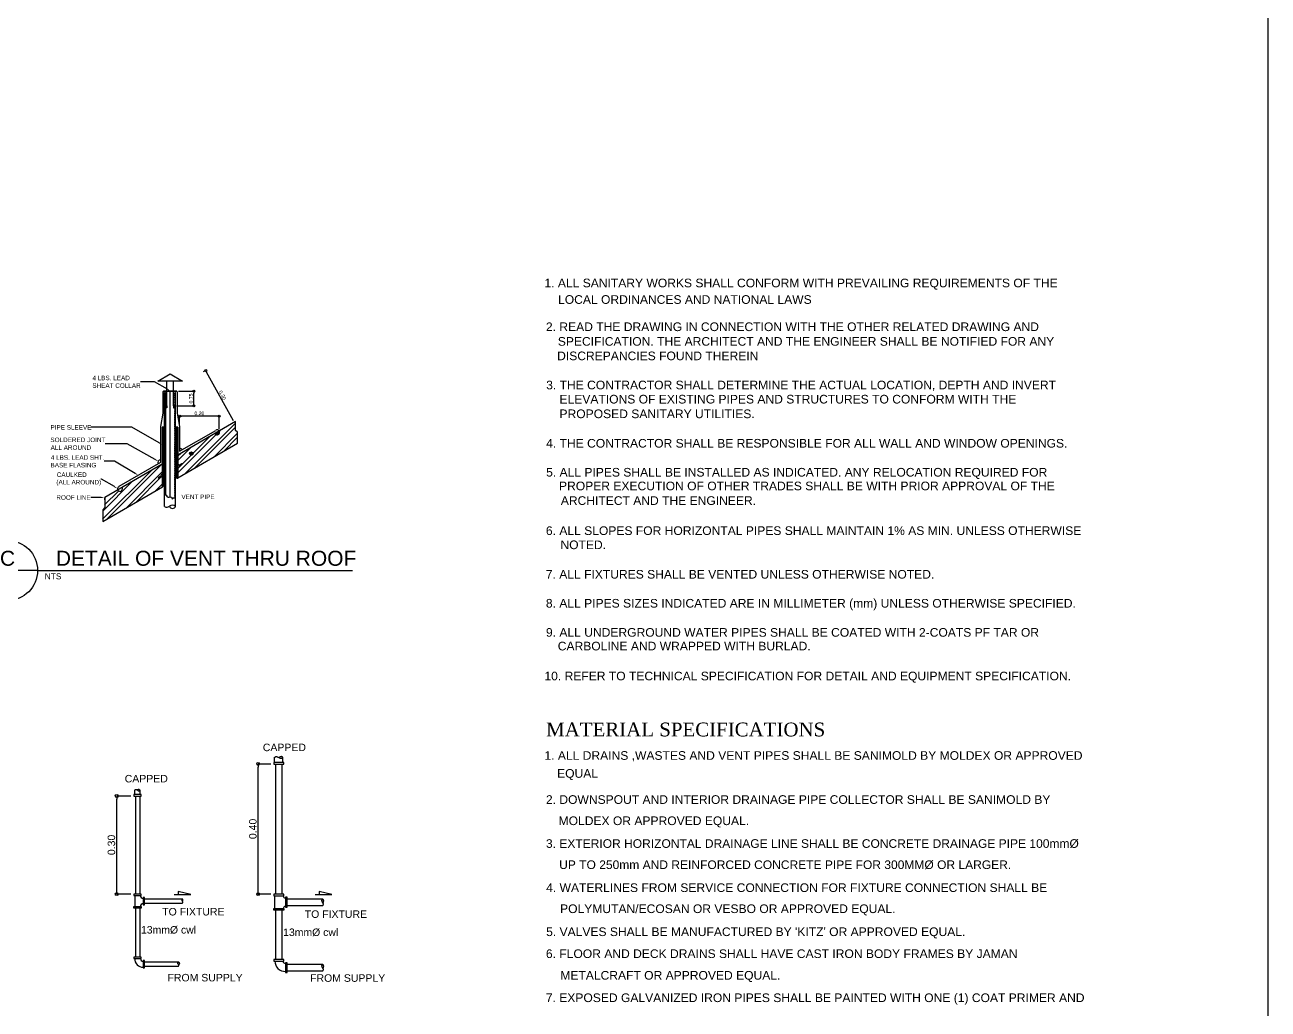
# Model space of a CAD drawing. Header units: millimetres. Extents: x 2391 to 3323, y 1596 to 2537.
# Drawn here: x 3181.7 to 3323.4, y 1709.5 to 1821.7 of the extents above; entities that cross this region are included whole.
import ezdxf

# ---------------------------------------------------------------- set-up
doc = ezdxf.new("R2010")
doc.units = ezdxf.units.MM
for name, color, linetype in [('Concrete slab piping', 201, 'Continuous'), ('Legend', 110, 'Continuous'), ('LETTERS', 150, 'Continuous'), ('OUTLINE', 7, 'Continuous'), ('PIPES', 20, 'Continuous'), ('TEXT', 130, 'Continuous'), ('VICINITY MAP', 150, 'Continuous')]:
    doc.layers.add(name, color=color, linetype=linetype)
doc.layers.add('HATCHES', color=7, linetype='Continuous', true_color=0xe6ac00)
doc.styles.add('PDF Arial', font='arial.ttf')
doc.styles.add('PDF Swis721 BT', font='swiss.ttf')
doc.styles.add('PDF Times New Roman', font='times.ttf')

msp = doc.modelspace()

# ---------------------------------------------------------------- hatches: boundary and pattern name
at = {"layer": 'HATCHES', "transparency": 33554559}
for points in [[(3197.637, 1775.826), (3197.478, 1775.826), (3197.478, 1769.151), (3197.637, 1769.151)], [(3199.056, 1775.826), (3198.897, 1775.826), (3198.897, 1770.034), (3199.056, 1770.034)], [(3203.892, 1775.319), (3203.863, 1775.377), (3203.776, 1775.319), (3203.689, 1775.275), (3203.602, 1775.217), (3203.501, 1775.16), (3203.414, 1775.116), (3203.371, 1775.087), (3203.385, 1775.073), (3203.4, 1775.044), (3203.428, 1775.029), (3203.443, 1775), (3203.457, 1774.986), (3203.515, 1774.957), (3203.53, 1774.957), (3203.559, 1774.942), (3203.588, 1774.942), (3203.631, 1774.928), (3203.66, 1774.942), (3203.689, 1774.942), (3203.718, 1774.957), (3203.747, 1774.957), (3203.762, 1774.971), (3203.79, 1774.986), (3203.848, 1775.044), (3203.863, 1775.073), (3203.877, 1775.087), (3203.892, 1775.116), (3203.906, 1775.16), (3203.906, 1775.275)], [(3200.75, 1773.002), (3200.634, 1773.002), (3200.605, 1772.988), (3200.576, 1772.959), (3200.547, 1772.944), (3200.533, 1772.915), (3200.504, 1772.872), (3200.504, 1772.843), (3200.489, 1772.799), (3200.504, 1772.77), (3200.504, 1772.727), (3200.533, 1772.698), (3200.547, 1772.669), (3200.576, 1772.64), (3200.634, 1772.611), (3200.75, 1772.611), (3200.779, 1772.626), (3200.822, 1772.64), (3200.837, 1772.669), (3200.866, 1772.698), (3200.88, 1772.727), (3200.895, 1772.77), (3200.895, 1772.843), (3200.88, 1772.872), (3200.866, 1772.915), (3200.822, 1772.959), (3200.779, 1772.988)]]:
    msp.add_hatch(color=256, dxfattribs=at).paths.add_polyline_path(points)

# ---------------------------------------------------------------- linework, layer by layer
at = {"color": 11, "true_color": 0xf27172}
msp.add_line((3323.401, 1595.546), (3323.401, 2537.196), dxfattribs=at)
at = {"layer": 'Concrete slab piping', "lineweight": 25}
for points in [[(3198.897, 1775.826), (3199.172, 1775.826), (3199.172, 1770.034), (3205.948, 1773.987), (3205.948, 1775.246), (3205.716, 1775.449), (3205.716, 1776.448), (3199.172, 1772.64)], [(3197.376, 1771.598), (3190.832, 1767.79), (3190.832, 1766.66), (3190.6, 1766.385), (3190.6, 1765.053), (3197.42, 1769.02)]]:
    msp.add_lwpolyline(points, dxfattribs=at)
at = {"layer": 'HATCHES', "lineweight": 25}
for points in [[(3197.637, 1779.764), (3197.666, 1779.778)], [(3197.637, 1779.72), (3197.709, 1779.778)], [(3197.637, 1779.677), (3197.738, 1779.778)], [(3197.637, 1779.619), (3197.738, 1779.735)], [(3197.637, 1779.576), (3197.738, 1779.677)], [(3197.637, 1779.532), (3197.738, 1779.633)], [(3197.637, 1779.489), (3197.738, 1779.59)], [(3197.637, 1779.431), (3197.738, 1779.547)], [(3197.637, 1779.387), (3197.738, 1779.489)], [(3198.795, 1779.764), (3198.824, 1779.778)], [(3198.795, 1779.72), (3198.868, 1779.778)], [(3198.795, 1779.662), (3198.897, 1779.764)], [(3198.795, 1779.619), (3198.897, 1779.72)], [(3198.795, 1779.576), (3198.897, 1779.677)], [(3198.795, 1779.532), (3198.897, 1779.633)], [(3198.795, 1779.474), (3198.897, 1779.59)], [(3198.795, 1779.431), (3198.897, 1779.532)], [(3198.795, 1779.387), (3198.897, 1779.489)], [(3197.637, 1779.344), (3197.738, 1779.445)], [(3197.637, 1779.3), (3197.738, 1779.402)], [(3197.637, 1779.257), (3197.738, 1779.358)], [(3197.637, 1779.199), (3197.738, 1779.315)], [(3197.637, 1779.156), (3197.738, 1779.257)], [(3197.637, 1779.112), (3197.738, 1779.214)], [(3197.637, 1779.069), (3197.738, 1779.17)], [(3197.637, 1779.025), (3197.738, 1779.127)], [(3197.637, 1778.967), (3197.738, 1779.083)], [(3197.637, 1778.924), (3197.738, 1779.025)], [(3197.637, 1778.881), (3197.738, 1778.982)], [(3197.637, 1778.837), (3197.738, 1778.938)], [(3197.637, 1778.794), (3197.738, 1778.895)], [(3197.637, 1778.736), (3197.738, 1778.852)], [(3197.637, 1778.692), (3197.738, 1778.794)], [(3197.637, 1778.649), (3197.738, 1778.75)], [(3197.637, 1778.605), (3197.738, 1778.707)], [(3197.637, 1778.548), (3197.738, 1778.663)], [(3197.637, 1778.504), (3197.738, 1778.605)], [(3197.637, 1778.461), (3197.738, 1778.562)], [(3197.637, 1778.417), (3197.738, 1778.519)], [(3197.637, 1778.374), (3197.738, 1778.475)], [(3197.637, 1778.316), (3197.738, 1778.432)], [(3197.637, 1778.272), (3197.738, 1778.374)], [(3197.637, 1778.229), (3197.738, 1778.33)], [(3197.637, 1778.186), (3197.738, 1778.287)], [(3197.637, 1778.142), (3197.738, 1778.244)], [(3197.637, 1778.084), (3197.738, 1778.2)], [(3197.637, 1778.041), (3197.738, 1778.142)], [(3197.637, 1777.997), (3197.738, 1778.099)], [(3197.637, 1777.954), (3197.738, 1778.055)], [(3198.795, 1779.344), (3198.897, 1779.445)], [(3198.795, 1779.3), (3198.897, 1779.402)], [(3198.795, 1779.243), (3198.897, 1779.358)], [(3198.795, 1779.199), (3198.897, 1779.3)], [(3198.795, 1779.156), (3198.897, 1779.257)], [(3198.795, 1779.112), (3198.897, 1779.214)], [(3198.795, 1779.069), (3198.897, 1779.17)], [(3198.795, 1779.011), (3198.897, 1779.127)], [(3198.795, 1778.967), (3198.897, 1779.069)], [(3198.795, 1778.924), (3198.897, 1779.025)], [(3198.795, 1778.881), (3198.897, 1778.982)], [(3198.795, 1778.837), (3198.897, 1778.938)], [(3198.795, 1778.779), (3198.897, 1778.895)], [(3198.795, 1778.736), (3198.897, 1778.837)], [(3198.795, 1778.692), (3198.897, 1778.794)], [(3198.795, 1778.649), (3198.897, 1778.75)], [(3198.795, 1778.591), (3198.897, 1778.707)], [(3198.795, 1778.548), (3198.897, 1778.649)], [(3198.795, 1778.504), (3198.897, 1778.605)], [(3198.795, 1778.461), (3198.897, 1778.562)], [(3198.795, 1778.417), (3198.897, 1778.519)], [(3198.795, 1778.359), (3198.897, 1778.475)], [(3198.795, 1778.316), (3198.897, 1778.417)], [(3198.795, 1778.272), (3198.897, 1778.374)], [(3198.795, 1778.229), (3198.897, 1778.33)], [(3198.795, 1778.186), (3198.897, 1778.287)], [(3198.795, 1778.128), (3198.897, 1778.244)], [(3198.795, 1778.084), (3198.897, 1778.186)], [(3198.795, 1778.041), (3198.897, 1778.142)], [(3198.795, 1777.997), (3198.897, 1778.099)], [(3198.795, 1777.954), (3198.897, 1778.055)], [(3197.637, 1777.91), (3197.738, 1778.012)], [(3197.637, 1777.853), (3197.738, 1777.968)], [(3197.637, 1777.809), (3197.738, 1777.91)], [(3197.637, 1777.766), (3197.738, 1777.867)], [(3197.637, 1777.722), (3197.738, 1777.824)], [(3197.637, 1777.664), (3197.738, 1777.78)], [(3197.637, 1777.621), (3197.738, 1777.722)], [(3197.637, 1777.577), (3197.738, 1777.679)], [(3197.637, 1777.534), (3197.738, 1777.635)], [(3197.637, 1777.491), (3197.738, 1777.592)], [(3197.637, 1777.433), (3197.738, 1777.549)], [(3197.637, 1777.389), (3197.738, 1777.491)], [(3197.637, 1777.346), (3197.738, 1777.447)], [(3197.637, 1777.302), (3197.738, 1777.404)], [(3197.637, 1777.259), (3197.738, 1777.36)], [(3197.637, 1777.201), (3197.738, 1777.317)], [(3197.637, 1777.158), (3197.738, 1777.259)], [(3197.637, 1777.114), (3197.738, 1777.216)], [(3197.637, 1777.071), (3197.738, 1777.172)], [(3197.637, 1777.027), (3197.738, 1777.129)], [(3197.637, 1776.969), (3197.738, 1777.085)], [(3197.637, 1776.926), (3197.738, 1777.027)], [(3197.637, 1776.882), (3197.738, 1776.984)], [(3197.637, 1776.839), (3197.738, 1776.94)], [(3197.637, 1776.781), (3197.738, 1776.897)], [(3197.637, 1776.738), (3197.738, 1776.839)], [(3197.637, 1776.694), (3197.738, 1776.796)], [(3197.637, 1776.651), (3197.738, 1776.752)], [(3197.637, 1776.607), (3197.738, 1776.709)], [(3197.637, 1776.549), (3197.738, 1776.665)], [(3198.795, 1777.896), (3198.897, 1778.012)], [(3198.795, 1777.853), (3198.897, 1777.954)], [(3198.795, 1777.809), (3198.897, 1777.91)], [(3198.795, 1777.766), (3198.897, 1777.867)], [(3198.795, 1777.708), (3198.897, 1777.824)], [(3198.795, 1777.664), (3198.897, 1777.766)], [(3198.795, 1777.621), (3198.897, 1777.722)], [(3198.795, 1777.577), (3198.897, 1777.679)], [(3198.795, 1777.534), (3198.897, 1777.635)], [(3198.795, 1777.476), (3198.897, 1777.592)], [(3198.795, 1777.433), (3198.897, 1777.534)], [(3198.795, 1777.389), (3198.897, 1777.491)], [(3198.795, 1777.346), (3198.897, 1777.447)], [(3198.795, 1777.302), (3198.897, 1777.404)], [(3198.795, 1777.244), (3198.897, 1777.36)], [(3198.795, 1777.201), (3198.897, 1777.302)], [(3198.795, 1777.158), (3198.897, 1777.259)], [(3198.795, 1777.114), (3198.897, 1777.216)], [(3198.795, 1777.071), (3198.897, 1777.172)], [(3198.795, 1777.013), (3198.897, 1777.129)], [(3198.795, 1776.969), (3198.897, 1777.071)], [(3198.795, 1776.926), (3198.897, 1777.027)], [(3198.795, 1776.882), (3198.897, 1776.984)], [(3198.795, 1776.825), (3198.897, 1776.94)], [(3198.795, 1776.781), (3198.897, 1776.882)], [(3198.795, 1776.738), (3198.897, 1776.839)], [(3198.795, 1776.694), (3198.897, 1776.796)], [(3198.795, 1776.651), (3198.897, 1776.752)], [(3198.795, 1776.593), (3198.897, 1776.709)], [(3198.795, 1776.549), (3198.897, 1776.651)], [(3197.637, 1776.506), (3197.738, 1776.607)], [(3197.637, 1776.463), (3197.738, 1776.564)], [(3197.637, 1776.419), (3197.738, 1776.521)], [(3197.637, 1776.376), (3197.738, 1776.477)], [(3197.637, 1776.318), (3197.738, 1776.434)], [(3197.637, 1776.274), (3197.738, 1776.376)], [(3197.637, 1776.231), (3197.738, 1776.332)], [(3197.637, 1776.188), (3197.738, 1776.289)], [(3197.637, 1776.144), (3197.738, 1776.245)], [(3197.637, 1776.086), (3197.738, 1776.202)], [(3197.637, 1776.043), (3197.738, 1776.144)], [(3197.637, 1775.999), (3197.738, 1776.101)], [(3197.637, 1775.956), (3197.738, 1776.057)], [(3197.637, 1775.898), (3197.738, 1776.014)], [(3197.637, 1775.854), (3197.738, 1775.956)], [(3197.637, 1775.811), (3197.738, 1775.912)], [(3197.637, 1775.768), (3197.738, 1775.869)], [(3197.637, 1775.724), (3197.738, 1775.826)], [(3197.637, 1775.666), (3197.738, 1775.782)], [(3197.637, 1775.623), (3197.738, 1775.724)], [(3197.637, 1775.579), (3197.738, 1775.681)], [(3197.637, 1775.536), (3197.738, 1775.637)], [(3197.637, 1775.493), (3197.738, 1775.594)], [(3197.637, 1775.435), (3197.738, 1775.55)], [(3197.637, 1775.391), (3197.738, 1775.493)], [(3197.637, 1775.348), (3197.738, 1775.449)], [(3197.637, 1775.304), (3197.738, 1775.406)], [(3197.637, 1775.261), (3197.738, 1775.362)], [(3197.637, 1775.203), (3197.738, 1775.319)], [(3197.637, 1775.16), (3197.738, 1775.261)], [(3197.637, 1775.116), (3197.738, 1775.217)], [(3198.795, 1776.506), (3198.897, 1776.607)], [(3198.795, 1776.463), (3198.897, 1776.564)], [(3198.795, 1776.419), (3198.897, 1776.521)], [(3198.795, 1776.361), (3198.897, 1776.477)], [(3198.795, 1776.318), (3198.897, 1776.419)], [(3198.795, 1776.274), (3198.897, 1776.376)], [(3198.795, 1776.231), (3198.897, 1776.332)], [(3198.795, 1776.188), (3198.897, 1776.289)], [(3198.795, 1776.13), (3198.897, 1776.245)], [(3198.795, 1776.086), (3198.897, 1776.188)], [(3198.795, 1776.043), (3198.897, 1776.144)], [(3198.795, 1775.999), (3198.897, 1776.101)], [(3198.795, 1775.941), (3198.897, 1776.057)], [(3198.795, 1775.898), (3198.897, 1775.999)], [(3198.795, 1775.854), (3198.897, 1775.956)], [(3198.795, 1775.811), (3198.897, 1775.912)], [(3198.795, 1775.768), (3198.897, 1775.869)], [(3198.795, 1775.71), (3198.897, 1775.826)], [(3198.795, 1775.666), (3198.897, 1775.768)], [(3198.795, 1775.623), (3198.897, 1775.724)], [(3198.795, 1775.579), (3198.897, 1775.681)], [(3198.795, 1775.536), (3198.897, 1775.637)], [(3198.795, 1775.478), (3198.897, 1775.594)], [(3198.795, 1775.435), (3198.897, 1775.536)], [(3198.795, 1775.391), (3198.897, 1775.493)], [(3198.795, 1775.348), (3198.897, 1775.449)], [(3198.795, 1775.304), (3198.897, 1775.406)], [(3198.795, 1775.246), (3198.897, 1775.362)], [(3198.795, 1775.203), (3198.897, 1775.304)], [(3198.795, 1775.16), (3198.897, 1775.261)], [(3198.795, 1775.116), (3198.897, 1775.217)], [(3199.954, 1770.497), (3205.687, 1776.245)], [(3201.068, 1771.149), (3205.687, 1775.782)], [(3203.863, 1775.348), (3203.964, 1775.449)], [(3197.637, 1775.073), (3197.738, 1775.174)], [(3197.637, 1775.015), (3197.738, 1775.131)], [(3197.637, 1774.971), (3197.738, 1775.073)], [(3197.637, 1774.928), (3197.738, 1775.029)], [(3197.637, 1774.884), (3197.738, 1774.986)], [(3197.637, 1774.841), (3197.738, 1774.942)], [(3197.637, 1774.783), (3197.738, 1774.899)], [(3197.637, 1774.74), (3197.738, 1774.841)], [(3197.637, 1774.696), (3197.738, 1774.798)], [(3197.637, 1774.653), (3197.738, 1774.754)], [(3197.637, 1774.609), (3197.738, 1774.711)], [(3197.637, 1774.551), (3197.738, 1774.667)], [(3197.637, 1774.508), (3197.738, 1774.609)], [(3197.637, 1774.465), (3197.738, 1774.566)], [(3197.637, 1774.421), (3197.738, 1774.522)], [(3197.637, 1774.378), (3197.738, 1774.479)], [(3197.637, 1774.32), (3197.738, 1774.436)], [(3197.637, 1774.276), (3197.738, 1774.378)], [(3197.637, 1774.233), (3197.738, 1774.334)], [(3197.637, 1774.189), (3197.738, 1774.291)], [(3197.637, 1774.132), (3197.738, 1774.247)], [(3197.637, 1774.088), (3197.738, 1774.189)], [(3197.637, 1774.045), (3197.738, 1774.146)], [(3197.637, 1774.001), (3197.738, 1774.103)], [(3197.637, 1773.958), (3197.738, 1774.059)], [(3197.637, 1773.9), (3197.738, 1774.016)], [(3197.637, 1773.856), (3197.738, 1773.958)], [(3197.637, 1773.813), (3197.738, 1773.914)], [(3197.637, 1773.77), (3197.738, 1773.871)], [(3197.637, 1773.726), (3197.738, 1773.827)], [(3198.795, 1775.058), (3198.897, 1775.174)], [(3198.795, 1775.015), (3198.897, 1775.116)], [(3198.795, 1774.971), (3198.897, 1775.073)], [(3198.795, 1774.928), (3198.897, 1775.029)], [(3198.795, 1774.884), (3198.897, 1774.986)], [(3198.795, 1774.826), (3198.897, 1774.942)], [(3198.795, 1774.783), (3198.897, 1774.884)], [(3198.795, 1774.74), (3198.897, 1774.841)], [(3198.795, 1774.696), (3198.897, 1774.798)], [(3198.795, 1774.653), (3198.897, 1774.754)], [(3198.795, 1774.595), (3198.897, 1774.711)], [(3198.795, 1774.551), (3198.897, 1774.653)], [(3198.795, 1774.508), (3198.897, 1774.609)], [(3198.795, 1774.465), (3198.897, 1774.566)], [(3198.795, 1774.421), (3198.897, 1774.522)], [(3198.795, 1774.363), (3198.897, 1774.479)], [(3198.795, 1774.32), (3198.897, 1774.421)], [(3198.795, 1774.276), (3198.897, 1774.378)], [(3198.795, 1774.233), (3198.897, 1774.334)], [(3198.795, 1774.175), (3198.897, 1774.291)], [(3198.795, 1774.132), (3198.897, 1774.233)], [(3198.795, 1774.088), (3198.897, 1774.189)], [(3198.795, 1774.045), (3198.897, 1774.146)], [(3198.795, 1774.001), (3198.897, 1774.103)], [(3198.795, 1773.943), (3198.897, 1774.059)], [(3198.795, 1773.9), (3198.897, 1774.001)], [(3198.795, 1773.856), (3198.897, 1773.958)], [(3198.795, 1773.813), (3198.897, 1773.914)], [(3198.795, 1773.77), (3198.897, 1773.871)], [(3198.795, 1773.712), (3198.897, 1773.827)], [(3199.157, 1770.628), (3203.486, 1774.957)], [(3200.88, 1772.828), (3202.849, 1774.798)], [(3203.284, 1772.437), (3205.933, 1775.087)], [(3204.399, 1773.089), (3205.933, 1774.624)], [(3197.637, 1773.668), (3197.738, 1773.784)], [(3197.637, 1773.625), (3197.738, 1773.726)], [(3197.637, 1773.581), (3197.738, 1773.683)], [(3197.637, 1773.538), (3197.738, 1773.639)], [(3197.637, 1773.494), (3197.738, 1773.596)], [(3197.637, 1773.437), (3197.738, 1773.552)], [(3197.637, 1773.393), (3197.738, 1773.494)], [(3197.637, 1773.35), (3197.738, 1773.451)], [(3197.637, 1773.306), (3197.738, 1773.408)], [(3197.637, 1773.263), (3197.738, 1773.364)], [(3197.637, 1773.205), (3197.738, 1773.306)], [(3197.637, 1773.161), (3197.738, 1773.263)], [(3197.637, 1773.118), (3197.738, 1773.219)], [(3197.637, 1773.075), (3197.738, 1773.176)], [(3197.637, 1773.017), (3197.738, 1773.132)], [(3197.637, 1772.973), (3197.738, 1773.075)], [(3197.637, 1772.93), (3197.738, 1773.031)], [(3197.637, 1772.886), (3197.738, 1772.988)], [(3197.637, 1772.843), (3197.738, 1772.944)], [(3197.637, 1772.785), (3197.738, 1772.901)], [(3197.637, 1772.742), (3197.738, 1772.843)], [(3197.637, 1772.698), (3197.738, 1772.799)], [(3197.637, 1772.655), (3197.738, 1772.756)], [(3197.637, 1772.611), (3197.738, 1772.713)], [(3197.637, 1772.553), (3197.738, 1772.669)], [(3197.637, 1772.51), (3197.738, 1772.611)], [(3197.637, 1772.466), (3197.738, 1772.568)], [(3197.637, 1772.423), (3197.738, 1772.524)], [(3197.637, 1772.38), (3197.738, 1772.481)], [(3197.637, 1772.322), (3197.738, 1772.423)], [(3197.637, 1772.278), (3197.738, 1772.38)], [(3198.795, 1773.668), (3198.897, 1773.77)], [(3198.795, 1773.625), (3198.897, 1773.726)], [(3198.795, 1773.581), (3198.897, 1773.683)], [(3198.795, 1773.538), (3198.897, 1773.639)], [(3198.795, 1773.48), (3198.897, 1773.596)], [(3198.795, 1773.437), (3198.897, 1773.538)], [(3198.795, 1773.393), (3198.897, 1773.494)], [(3198.795, 1773.35), (3198.897, 1773.451)], [(3198.795, 1773.292), (3198.897, 1773.408)], [(3198.795, 1773.248), (3198.897, 1773.35)], [(3198.795, 1773.205), (3198.897, 1773.306)], [(3198.795, 1773.161), (3198.897, 1773.263)], [(3198.795, 1773.118), (3198.897, 1773.219)], [(3198.795, 1773.06), (3198.897, 1773.176)], [(3198.795, 1773.017), (3198.897, 1773.118)], [(3198.795, 1772.973), (3198.897, 1773.075)], [(3198.795, 1772.93), (3198.897, 1773.031)], [(3198.795, 1772.886), (3198.897, 1772.988)], [(3198.795, 1772.828), (3198.897, 1772.944)], [(3198.795, 1772.785), (3198.897, 1772.886)], [(3198.795, 1772.742), (3198.897, 1772.843)], [(3198.795, 1772.698), (3198.897, 1772.799)], [(3198.795, 1772.655), (3198.897, 1772.756)], [(3198.795, 1772.597), (3198.897, 1772.713)], [(3198.795, 1772.553), (3198.897, 1772.655)], [(3198.795, 1772.51), (3198.897, 1772.611)], [(3198.795, 1772.466), (3198.897, 1772.568)], [(3198.795, 1772.409), (3198.897, 1772.524)], [(3198.795, 1772.365), (3198.897, 1772.466)], [(3198.795, 1772.322), (3198.897, 1772.423)], [(3198.795, 1772.278), (3198.897, 1772.38)], [(3199.157, 1772.032), (3200.634, 1773.509)], [(3199.157, 1772.495), (3199.519, 1772.857)], [(3199.157, 1771.091), (3200.663, 1772.611)], [(3191.049, 1765.328), (3197.289, 1771.554)], [(3197.637, 1772.235), (3197.738, 1772.336)], [(3197.637, 1772.191), (3197.738, 1772.293)], [(3197.637, 1772.133), (3197.738, 1772.249)], [(3197.637, 1772.09), (3197.738, 1772.191)], [(3197.637, 1772.047), (3197.738, 1772.148)], [(3197.637, 1772.003), (3197.738, 1772.104)], [(3197.637, 1771.96), (3197.738, 1772.061)], [(3197.637, 1771.902), (3197.738, 1772.018)], [(3197.637, 1771.858), (3197.738, 1771.96)], [(3197.637, 1771.815), (3197.738, 1771.916)], [(3197.637, 1771.771), (3197.738, 1771.873)], [(3197.637, 1771.728), (3197.738, 1771.829)], [(3197.637, 1771.67), (3197.738, 1771.786)], [(3197.637, 1771.627), (3197.738, 1771.728)], [(3197.637, 1771.583), (3197.738, 1771.685)], [(3197.637, 1771.54), (3197.738, 1771.641)], [(3197.637, 1771.496), (3197.738, 1771.598)], [(3197.637, 1771.438), (3197.738, 1771.54)], [(3197.637, 1771.395), (3197.738, 1771.496)], [(3197.637, 1771.352), (3197.738, 1771.453)], [(3197.637, 1771.308), (3197.738, 1771.409)], [(3197.637, 1771.25), (3197.738, 1771.366)], [(3197.637, 1771.207), (3197.738, 1771.308)], [(3197.637, 1771.163), (3197.738, 1771.265)], [(3197.637, 1771.12), (3197.738, 1771.221)], [(3197.637, 1771.076), (3197.738, 1771.178)], [(3197.637, 1771.019), (3197.738, 1771.134)], [(3197.637, 1770.975), (3197.738, 1771.076)], [(3197.637, 1770.932), (3197.738, 1771.033)], [(3197.637, 1770.888), (3197.738, 1770.99)], [(3198.795, 1772.235), (3198.897, 1772.336)], [(3198.795, 1772.177), (3198.897, 1772.293)], [(3198.795, 1772.133), (3198.897, 1772.235)], [(3198.795, 1772.09), (3198.897, 1772.191)], [(3198.795, 1772.047), (3198.897, 1772.148)], [(3198.795, 1772.003), (3198.897, 1772.104)], [(3198.795, 1771.945), (3198.897, 1772.061)], [(3198.795, 1771.902), (3198.897, 1772.003)], [(3198.795, 1771.858), (3198.897, 1771.96)], [(3198.795, 1771.815), (3198.897, 1771.916)], [(3198.795, 1771.771), (3198.897, 1771.873)], [(3198.795, 1771.714), (3198.897, 1771.829)], [(3198.795, 1771.67), (3198.897, 1771.771)], [(3198.795, 1771.627), (3198.897, 1771.728)], [(3198.795, 1771.583), (3198.897, 1771.685)], [(3198.795, 1771.525), (3198.897, 1771.641)], [(3198.795, 1771.482), (3198.897, 1771.583)], [(3198.795, 1771.438), (3198.897, 1771.54)], [(3198.795, 1771.395), (3198.897, 1771.496)], [(3198.795, 1771.352), (3198.897, 1771.453)], [(3198.795, 1771.294), (3198.897, 1771.409)], [(3198.795, 1771.25), (3198.897, 1771.352)], [(3198.795, 1771.207), (3198.897, 1771.308)], [(3198.795, 1771.163), (3198.897, 1771.265)], [(3198.795, 1771.12), (3198.897, 1771.221)], [(3198.795, 1771.062), (3198.897, 1771.178)], [(3198.795, 1771.019), (3198.897, 1771.12)], [(3198.795, 1770.975), (3198.897, 1771.076)], [(3198.795, 1770.932), (3198.897, 1771.033)], [(3198.795, 1770.888), (3198.897, 1770.99)], [(3190.586, 1765.314), (3196.175, 1770.917)], [(3190.6, 1766.255), (3193.959, 1769.614)], [(3193.293, 1766.631), (3197.347, 1770.7)], [(3194.408, 1767.283), (3197.275, 1770.15)], [(3197.637, 1770.845), (3197.738, 1770.946)], [(3197.637, 1770.787), (3197.738, 1770.903)], [(3197.637, 1770.743), (3197.738, 1770.845)], [(3197.637, 1770.7), (3197.738, 1770.801)], [(3197.637, 1770.657), (3197.738, 1770.758)], [(3197.637, 1770.613), (3197.738, 1770.714)], [(3197.637, 1770.555), (3197.738, 1770.671)], [(3197.637, 1770.512), (3197.738, 1770.613)], [(3197.637, 1770.468), (3197.738, 1770.57)], [(3197.637, 1770.425), (3197.738, 1770.526)], [(3197.637, 1770.367), (3197.738, 1770.483)], [(3197.637, 1770.324), (3197.738, 1770.425)], [(3197.637, 1770.28), (3197.738, 1770.381)], [(3197.637, 1770.237), (3197.738, 1770.338)], [(3197.637, 1770.193), (3197.738, 1770.295)], [(3197.637, 1770.135), (3197.738, 1770.251)], [(3197.637, 1770.092), (3197.738, 1770.193)], [(3197.637, 1770.048), (3197.738, 1770.15)], [(3197.637, 1770.005), (3197.738, 1770.106)], [(3197.637, 1769.962), (3197.738, 1770.063)], [(3197.637, 1769.904), (3197.738, 1770.019)], [(3197.637, 1769.86), (3197.738, 1769.962)], [(3197.637, 1769.817), (3197.738, 1769.918)], [(3197.637, 1769.773), (3197.738, 1769.875)], [(3197.637, 1769.73), (3197.738, 1769.831)], [(3197.637, 1769.672), (3197.738, 1769.788)], [(3197.637, 1769.629), (3197.738, 1769.73)], [(3197.637, 1769.585), (3197.738, 1769.686)], [(3197.637, 1769.542), (3197.738, 1769.643)], [(3197.637, 1769.484), (3197.738, 1769.6)], [(3197.637, 1769.44), (3197.738, 1769.542)], [(3198.795, 1770.83), (3198.897, 1770.946)], [(3198.795, 1770.787), (3198.897, 1770.888)], [(3198.795, 1770.743), (3198.897, 1770.845)], [(3198.795, 1770.7), (3198.897, 1770.801)], [(3198.795, 1770.657), (3198.897, 1770.758)], [(3198.795, 1770.599), (3198.897, 1770.7)], [(3198.795, 1770.555), (3198.897, 1770.657)], [(3198.795, 1770.512), (3198.897, 1770.613)], [(3198.795, 1770.468), (3198.897, 1770.57)], [(3198.795, 1770.41), (3198.897, 1770.526)], [(3198.795, 1770.367), (3198.897, 1770.468)], [(3198.795, 1770.324), (3198.897, 1770.425)], [(3198.795, 1770.28), (3198.897, 1770.381)], [(3198.795, 1770.237), (3198.897, 1770.338)], [(3198.795, 1770.179), (3198.897, 1770.295)], [(3198.795, 1770.135), (3198.897, 1770.237)], [(3198.795, 1770.092), (3198.897, 1770.193)], [(3198.795, 1770.048), (3198.897, 1770.15)], [(3198.795, 1770.005), (3198.897, 1770.106)], [(3198.795, 1769.947), (3198.897, 1770.063)], [(3198.795, 1769.904), (3198.897, 1770.005)], [(3198.795, 1769.86), (3198.897, 1769.962)], [(3198.795, 1769.817), (3198.897, 1769.918)], [(3198.795, 1769.773), (3198.897, 1769.875)], [(3198.795, 1769.715), (3198.897, 1769.817)], [(3198.795, 1769.672), (3198.897, 1769.773)], [(3198.795, 1769.629), (3198.897, 1769.73)], [(3198.795, 1769.585), (3198.897, 1769.686)], [(3198.795, 1769.527), (3198.897, 1769.643)], [(3198.795, 1769.484), (3198.897, 1769.585)], [(3198.795, 1769.44), (3198.897, 1769.542)], [(3190.817, 1766.95), (3192.41, 1768.528)], [(3196.638, 1768.586), (3197.347, 1769.296)], [(3197.637, 1769.397), (3197.738, 1769.498)], [(3197.637, 1769.353), (3197.738, 1769.455)], [(3197.637, 1769.31), (3197.738, 1769.411)], [(3197.637, 1769.252), (3197.738, 1769.368)], [(3197.637, 1769.209), (3197.738, 1769.31)], [(3197.637, 1769.165), (3197.738, 1769.267)], [(3197.637, 1769.122), (3197.738, 1769.223)], [(3197.637, 1769.078), (3197.738, 1769.18)], [(3197.637, 1769.02), (3197.738, 1769.136)], [(3197.637, 1768.977), (3197.738, 1769.078)], [(3197.637, 1768.934), (3197.738, 1769.035)], [(3197.637, 1768.89), (3197.738, 1768.991)], [(3197.637, 1768.847), (3197.738, 1768.948)], [(3197.637, 1768.789), (3197.738, 1768.905)], [(3197.637, 1768.745), (3197.738, 1768.847)], [(3197.637, 1768.702), (3197.738, 1768.803)], [(3197.637, 1768.658), (3197.738, 1768.76)], [(3197.637, 1768.601), (3197.738, 1768.716)], [(3197.637, 1768.557), (3197.738, 1768.658)], [(3197.637, 1768.514), (3197.738, 1768.615)], [(3197.637, 1768.47), (3197.738, 1768.572)], [(3197.637, 1768.427), (3197.738, 1768.528)], [(3197.637, 1768.369), (3197.738, 1768.485)], [(3197.637, 1768.325), (3197.738, 1768.427)], [(3197.637, 1768.282), (3197.738, 1768.383)], [(3197.637, 1768.239), (3197.738, 1768.34)], [(3197.637, 1768.195), (3197.738, 1768.296)], [(3197.637, 1768.137), (3197.738, 1768.253)], [(3197.637, 1768.094), (3197.738, 1768.195)], [(3197.666, 1768.079), (3197.738, 1768.152)], [(3198.795, 1769.397), (3198.897, 1769.498)], [(3198.795, 1769.353), (3198.897, 1769.455)], [(3198.795, 1769.296), (3198.897, 1769.411)], [(3198.795, 1769.252), (3198.897, 1769.353)], [(3198.795, 1769.209), (3198.897, 1769.31)], [(3198.795, 1769.165), (3198.897, 1769.267)], [(3198.795, 1769.122), (3198.897, 1769.223)], [(3198.795, 1769.064), (3198.897, 1769.18)], [(3198.795, 1769.02), (3198.897, 1769.122)], [(3198.795, 1768.977), (3198.897, 1769.078)], [(3198.795, 1768.934), (3198.897, 1769.035)], [(3198.795, 1768.89), (3198.897, 1768.991)], [(3198.795, 1768.832), (3198.897, 1768.948)], [(3198.795, 1768.789), (3198.897, 1768.89)], [(3198.795, 1768.745), (3198.897, 1768.847)], [(3198.795, 1768.702), (3198.897, 1768.803)], [(3198.795, 1768.644), (3198.897, 1768.76)], [(3198.795, 1768.601), (3198.897, 1768.702)], [(3198.795, 1768.557), (3198.897, 1768.658)], [(3198.795, 1768.514), (3198.897, 1768.615)], [(3198.795, 1768.47), (3198.897, 1768.572)], [(3198.795, 1768.412), (3198.897, 1768.528)], [(3198.795, 1768.369), (3198.897, 1768.47)], [(3198.795, 1768.325), (3198.897, 1768.427)], [(3198.795, 1768.282), (3198.897, 1768.383)], [(3198.795, 1768.239), (3198.897, 1768.34)], [(3198.795, 1768.181), (3198.897, 1768.296)], [(3198.795, 1768.137), (3198.897, 1768.239)], [(3198.795, 1768.094), (3198.897, 1768.195)], [(3198.795, 1768.05), (3198.897, 1768.152)], [(3197.724, 1768.079), (3197.738, 1768.108)], [(3198.795, 1768.007), (3198.897, 1768.108)], [(3198.795, 1767.949), (3198.897, 1768.065)], [(3198.795, 1767.906), (3198.897, 1768.007)], [(3198.795, 1767.862), (3198.868, 1767.935)], [(3198.795, 1767.819), (3198.868, 1767.891)], [(3198.795, 1767.761), (3198.868, 1767.833)]]:
    msp.add_lwpolyline(points, dxfattribs=at)
at = {"layer": 'LETTERS', "lineweight": 25}
for points in [[(3183.158, 1759.479), (3176.309, 1759.479)], [(3183.158, 1759.479), (3219.066, 1759.479)]]:
    msp.add_lwpolyline(points, dxfattribs=at)
msp.add_circle((3179.748, 1759.486), 3.424, dxfattribs=at)
at = {"layer": 'OUTLINE', "lineweight": 25}
for p, q in [((3197.637, 1779.778), (3197.738, 1779.778)), ((3197.738, 1779.778), (3197.738, 1768.079)), ((3198.897, 1779.778), (3198.795, 1779.778)), ((3198.795, 1779.778), (3198.795, 1767.746))]:
    msp.add_line(p, q, dxfattribs=at)
for points in [[(3197.898, 1778.229), (3197.898, 1778.026), (3197.738, 1778.026)], [(3198.65, 1778.229), (3198.65, 1778.026), (3198.795, 1778.026)], [(3197.637, 1775.826), (3197.376, 1775.826), (3197.376, 1769.078)], [(3197.478, 1775.826), (3197.478, 1769.078)], [(3199.056, 1775.826), (3199.056, 1770.034)], [(3199.316, 1771.482), (3199.606, 1771.685), (3199.65, 1771.627), (3199.36, 1771.438)], [(3199.316, 1771.482), (3199.316, 1771.482)], [(3197.217, 1770.237), (3196.927, 1770.048), (3196.956, 1769.991), (3197.246, 1770.179)], [(3197.217, 1770.237), (3197.217, 1770.237)], [(3197.478, 1769.151), (3197.637, 1769.151)], [(3197.637, 1768.065), (3197.709, 1768.094), (3197.811, 1768.05), (3197.927, 1767.877), (3198.042, 1767.819), (3198.158, 1767.819), (3198.274, 1767.862), (3198.361, 1767.819), (3198.433, 1767.819), (3198.477, 1767.732), (3198.477, 1767.703), (3198.535, 1767.659), (3198.621, 1767.761), (3198.723, 1767.761), (3198.81, 1767.732), (3198.853, 1767.804), (3198.882, 1767.906), (3198.868, 1767.949), (3198.897, 1767.963)]]:
    msp.add_lwpolyline(points, dxfattribs=at)
msp.add_lwpolyline([(3198.897, 1770.034), (3199.056, 1770.034), (3199.056, 1775.826), (3198.897, 1775.826)], close=True, dxfattribs=at)
for centre, radius, start, end in [((3203.638, 1775.225), 0.282, 206.5363, 122.64996), ((3199.222, 1771.373), 0.152, 252.26845, 107.73155), ((3197.369, 1770.302), 0.152, 86.40471, 273.59529), ((3199.121, 1770.041), 0.0507, 180.00789, 359.99211), ((3192.562, 1768.782), 0.282, 117.75166, 32.81288), ((3197.427, 1769.086), 0.0507, 180.00789, 359.99211)]:
    msp.add_arc(centre, radius, start, end, dxfattribs=at)
at = {"layer": 'PIPES', "lineweight": 25}
for p, q in [((3197.637, 1766.791), (3197.637, 1779.778)), ((3198.897, 1766.791), (3198.897, 1779.778)), ((3195.376, 1721.575), (3199.662, 1721.575))]:
    msp.add_line(p, q, dxfattribs=at)
for points in [[(3197.984, 1780.126), (3196.508, 1780.995), (3194.9, 1780.995), (3194.886, 1780.995)], [(3197.898, 1779.909), (3197.898, 1781.038)], [(3198.65, 1779.909), (3198.65, 1781.038)], [(3202.082, 1782.138), (3202.328, 1782.269)], [(3202.328, 1782.269), (3202.429, 1782.08)], [(3205.485, 1776.549), (3202.429, 1782.08)], [(3197.463, 1779.851), (3197.463, 1777.404), (3197.174, 1775.898), (3197.174, 1771.786), (3192.425, 1769.035)], [(3197.738, 1778.229), (3197.898, 1778.229), (3197.898, 1779.858)], [(3198.274, 1767.862), (3198.274, 1779.909)], [(3198.795, 1778.229), (3198.65, 1778.229), (3198.65, 1779.858)], [(3199.07, 1779.851), (3199.07, 1777.404), (3199.36, 1775.898), (3199.36, 1773.06), (3203.472, 1775.449)], [(3199.23, 1779.909), (3200.967, 1779.909)], [(3200.967, 1779.909), (3200.967, 1779.706)], [(3200.967, 1778.446), (3200.967, 1779.706)], [(3198.998, 1778.229), (3200.967, 1778.229)], [(3200.967, 1778.229), (3200.967, 1778.446)], [(3199.36, 1776.101), (3199.36, 1777.071)], [(3199.36, 1777.071), (3199.563, 1777.071)], [(3203.646, 1777.071), (3199.563, 1777.071)], [(3203.863, 1777.071), (3203.646, 1777.071)], [(3203.863, 1775.579), (3203.863, 1777.071)], [(3197.014, 1774.03), (3193.901, 1775.797), (3189.268, 1775.797), (3189.239, 1775.797)], [(3196.565, 1772.148), (3193.395, 1773.929), (3190.904, 1773.929), (3190.89, 1773.929)], [(3194.307, 1770.541), (3191.932, 1771.931), (3190.759, 1771.931), (3190.745, 1771.931)], [(3191.932, 1769.035), (3190.455, 1769.904), (3190.412, 1769.904), (3190.397, 1769.904)], [(3190.426, 1767.79), (3189.283, 1767.79), (3189.254, 1767.79)], [(3210.188, 1737.618), (3210.188, 1738.197), (3210.246, 1738.226), (3210.304, 1738.255), (3210.333, 1738.269), (3210.362, 1738.269), (3210.42, 1738.269), (3210.478, 1738.255), (3210.536, 1738.226), (3210.666, 1738.168), (3210.724, 1738.124), (3210.782, 1738.11), (3210.84, 1738.081), (3210.897, 1738.081), (3210.926, 1738.081), (3210.955, 1738.095), (3211.013, 1738.11), (3211.071, 1738.153), (3211.115, 1738.197), (3211.086, 1738.226), (3211.042, 1738.24), (3210.999, 1738.255), (3210.984, 1738.269), (3210.955, 1738.269), (3210.926, 1738.269), (3210.897, 1738.255), (3210.854, 1738.24), (3210.825, 1738.24), (3210.738, 1738.197), (3210.666, 1738.168)], [(3210.289, 1737.429), (3210.289, 1722.588)], [(3211.013, 1737.429), (3211.013, 1722.588)], [(3211.115, 1737.618), (3211.115, 1738.197)], [(3194.261, 1733.94), (3194.261, 1734.476), (3194.29, 1734.505), (3194.334, 1734.519), (3194.377, 1734.534), (3194.42, 1734.534), (3194.464, 1734.519), (3194.493, 1734.505), (3194.58, 1734.432), (3194.609, 1734.403), (3194.652, 1734.374), (3194.696, 1734.36), (3194.71, 1734.36), (3194.725, 1734.36), (3194.768, 1734.374), (3194.797, 1734.403), (3194.84, 1734.432), (3194.869, 1734.461), (3194.782, 1734.505), (3194.739, 1734.519), (3194.696, 1734.534), (3194.667, 1734.534), (3194.623, 1734.519), (3194.58, 1734.49), (3194.536, 1734.476)], [(3194.869, 1733.94), (3194.869, 1734.461)], [(3194.319, 1733.781), (3194.319, 1722.603)], [(3194.811, 1733.781), (3194.811, 1722.603)], [(3198.75, 1722.545), (3200.632, 1722.545), (3199.184, 1722.921), (3199.184, 1722.545)], [(3214.821, 1722.545), (3216.704, 1722.545), (3215.256, 1722.921), (3215.256, 1722.545)], [(3194.247, 1722.444), (3194.247, 1721.184)], [(3195.376, 1722.053), (3199.676, 1722.053)], [(3210.202, 1720.952), (3210.202, 1722.4)], [(3211.607, 1722.053), (3215.676, 1722.053)], [(3211.607, 1721.3), (3215.676, 1721.3), (3215.704, 1721.343), (3215.733, 1721.401), (3215.748, 1721.445), (3215.748, 1721.474), (3215.748, 1721.488), (3215.733, 1721.546), (3215.704, 1721.589), (3215.647, 1721.691), (3215.618, 1721.734), (3215.589, 1721.792), (3215.574, 1721.836), (3215.574, 1721.879), (3215.574, 1721.908), (3215.574, 1721.922), (3215.603, 1721.966), (3215.632, 1722.009), (3215.676, 1722.053), (3215.719, 1721.966), (3215.733, 1721.922), (3215.748, 1721.864), (3215.748, 1721.807), (3215.733, 1721.734), (3215.719, 1721.676), (3215.704, 1721.633), (3215.69, 1721.604)], [(3194.319, 1721.01), (3194.319, 1715.436)], [(3194.811, 1721.01), (3194.811, 1715.436)], [(3210.289, 1720.764), (3210.289, 1715.146)], [(3211.013, 1720.764), (3211.013, 1715.146)], [(3195.376, 1714.871), (3199.256, 1714.871)], [(3195.376, 1714.393), (3199.242, 1714.393), (3199.256, 1714.466), (3199.271, 1714.495), (3199.271, 1714.524), (3199.256, 1714.567), (3199.227, 1714.596), (3199.184, 1714.639), (3199.17, 1714.668), (3199.155, 1714.697), (3199.155, 1714.726), (3199.155, 1714.755), (3199.17, 1714.784), (3199.199, 1714.813), (3199.256, 1714.871), (3199.3, 1714.784), (3199.314, 1714.741), (3199.329, 1714.697), (3199.329, 1714.654), (3199.314, 1714.611), (3199.285, 1714.567), (3199.256, 1714.538)], [(3211.607, 1714.611), (3215.676, 1714.611)], [(3211.607, 1713.858), (3215.676, 1713.858), (3215.704, 1713.901), (3215.733, 1713.945), (3215.748, 1714.002), (3215.748, 1714.017), (3215.748, 1714.046), (3215.733, 1714.089), (3215.704, 1714.147), (3215.647, 1714.249), (3215.618, 1714.292), (3215.589, 1714.335), (3215.574, 1714.393), (3215.574, 1714.437), (3215.574, 1714.451), (3215.574, 1714.48), (3215.603, 1714.524), (3215.632, 1714.567), (3215.676, 1714.611), (3215.719, 1714.524), (3215.733, 1714.48), (3215.748, 1714.422), (3215.748, 1714.364), (3215.733, 1714.292), (3215.719, 1714.22), (3215.704, 1714.191), (3215.69, 1714.162)]]:
    msp.add_lwpolyline(points, dxfattribs=at)
for points in [[(3198.274, 1781.878), (3199.678, 1781.038), (3198.274, 1781.038), (3196.87, 1781.038)], [(3197.521, 1779.909), (3198.694, 1779.909), (3199.027, 1779.909), (3197.84, 1779.909)], [(3211.216, 1737.429), (3211.216, 1737.618), (3210.087, 1737.618), (3210.087, 1737.429)], [(3194.145, 1733.781), (3194.985, 1733.781), (3194.985, 1733.94), (3194.145, 1733.94)], [(3194.145, 1722.444), (3194.985, 1722.444), (3194.985, 1722.603), (3194.145, 1722.603)], [(3195.376, 1721.401), (3195.376, 1722.226), (3195.202, 1722.226), (3195.202, 1721.401)], [(3211.216, 1722.4), (3211.216, 1722.588), (3210.087, 1722.588), (3210.087, 1722.4)], [(3211.419, 1721.112), (3211.607, 1721.112), (3211.607, 1722.241), (3211.419, 1722.241)], [(3194.145, 1721.184), (3194.985, 1721.184), (3194.985, 1721.01), (3194.145, 1721.01)], [(3211.216, 1720.952), (3211.216, 1720.764), (3210.087, 1720.764), (3210.087, 1720.952)], [(3194.145, 1715.262), (3194.985, 1715.262), (3194.985, 1715.436), (3194.145, 1715.436)], [(3195.376, 1714.22), (3195.376, 1715.045), (3195.202, 1715.045), (3195.202, 1714.22)], [(3211.216, 1714.958), (3211.216, 1715.146), (3210.087, 1715.146), (3210.087, 1714.958)], [(3211.419, 1713.669), (3211.607, 1713.669), (3211.607, 1714.784), (3211.419, 1714.784)]]:
    msp.add_lwpolyline(points, close=True, dxfattribs=at)
for centre in [(3202.335, 1782.276), (3200.974, 1779.916), (3200.974, 1778.236), (3199.367, 1777.078), (3203.87, 1777.078)]:
    msp.add_circle(centre, 0.109, dxfattribs=at)
for centre, radius, start, end in [((3197.545, 1779.827), 0.0851, 106.24739, 163.75261), ((3197.847, 1779.858), 0.0507, 0.00789, 89.99211), ((3198.701, 1779.858), 0.0507, 90.00789, 179.99211), ((3199.367, 1773.067), 0.326, 30.1975, 89.99845), ((3197.181, 1771.793), 0.297, 90.00193, 210.19371), ((3195.253, 1722.48), 0.369, 185.65884, 262.11055), ((3195.253, 1721.148), 0.369, 96.59328, 174.34116), ((3211.426, 1722.451), 0.282, 188.56202, 269.35894), ((3211.426, 1720.916), 0.282, 90.64106, 171.43798), ((3195.21, 1715.226), 0.963, 177.77657, 269.80769), ((3195.21, 1715.226), 0.297, 172.7482, 269.38004), ((3211.368, 1714.951), 1.151, 179.2421, 272.47251), ((3211.368, 1714.951), 0.224, 175.97565, 283.20863)]:
    msp.add_arc(centre, radius, start, end, dxfattribs=at)
at = {"layer": 'PIPES'}
for centre, radius, start, end in [((3199.01, 1779.85), 0.0608, 0.33916, 73.40063), ((3197.912, 1767.132), 0.438, 231.16244, 311.70727), ((3198.542, 1766.396), 0.531, 48.03427, 129.62358), ((3198.552, 1766.923), 0.369, 198.69962, 338.95823), ((3199.734, 1721.927), 0.139, 114.77608, 237.15542), ((3199.592, 1721.937), 0.143, 298.04641, 53.8851), ((3199.585, 1721.692), 0.14, 303.36603, 57.90373)]:
    msp.add_arc(centre, radius, start, end, dxfattribs=at)
at = {"layer": 'PIPES', "transparency": 33554559}
for points in [[(3198.013, 1780.184), (3198.332, 1779.909), (3197.941, 1780.068)], [(3197.043, 1774.088), (3197.376, 1773.827), (3196.971, 1773.972)], [(3196.594, 1772.206), (3196.913, 1771.931), (3196.522, 1772.075)], [(3194.35, 1770.599), (3194.669, 1770.324), (3194.278, 1770.483)], [(3191.961, 1769.093), (3192.28, 1768.818), (3191.889, 1768.977)], [(3190.426, 1767.862), (3190.832, 1767.79), (3190.426, 1767.732)]]:
    msp.add_solid(points, dxfattribs=at)
at = {"layer": 'TEXT', "lineweight": 25}
for points in [[(3209.754, 1737.429), (3208.306, 1737.429)], [(3208.306, 1737.429), (3208.306, 1737.082)], [(3208.306, 1722.936), (3208.306, 1737.082)], [(3193.812, 1733.781), (3192.191, 1733.781)], [(3192.191, 1733.781), (3192.191, 1733.433)], [(3192.191, 1722.95), (3192.191, 1733.433)], [(3192.191, 1722.603), (3192.191, 1722.95)], [(3208.306, 1722.588), (3208.306, 1722.936)], [(3193.812, 1722.603), (3192.191, 1722.603)], [(3209.754, 1722.588), (3208.306, 1722.588)]]:
    msp.add_lwpolyline(points, dxfattribs=at)
for centre in [(3208.313, 1737.437), (3192.198, 1733.788), (3192.198, 1722.61), (3208.313, 1722.596)]:
    msp.add_circle(centre, 0.167, dxfattribs=at)
at = {"layer": 'VICINITY MAP', "lineweight": 25}
for points in [[(3199.172, 1775.826), (3198.897, 1775.826)], [(3199.056, 1770.034), (3198.897, 1770.034)], [(3190.832, 1767.515), (3190.832, 1767.79)]]:
    msp.add_lwpolyline(points, dxfattribs=at)
msp.add_circle((3200.699, 1772.807), 0.195, dxfattribs=at)

# ---------------------------------------------------------------- texts
at = {"layer": 'Legend'}
for s, height, style, p in [('1. ALL SANITARY WORKS SHALL CONFORM WITH PREVAILING REQUIREMENTS OF THE', 0.98494, 'PDF Swis721 BT', (3240.933, 1791.75)), ('LOCAL ORDINANCES AND NATIONAL LAWS', 0.98494, 'PDF Swis721 BT', (3242.486, 1789.866)), ('2. READ THE DRAWING IN CONNECTION WITH THE OTHER RELATED DRAWING AND', 0.98494, 'PDF Swis721 BT', (3241.103, 1786.762)), ('SPECIFICATION. THE ARCHITECT AND THE ENGINEER SHALL BE NOTIFIED FOR ANY', 0.98494, 'PDF Swis721 BT', (3242.457, 1785.094)), ('DISCREPANCIES FOUND THEREIN', 0.98494, 'PDF Swis721 BT', (3242.378, 1783.443)), ('3. THE CONTRACTOR SHALL DETERMINE THE ACTUAL LOCATION, DEPTH AND INVERT', 0.98494, 'PDF Swis721 BT', (3241.131, 1780.124)), ('ELEVATIONS OF EXISTING PIPES AND STRUCTURES TO CONFORM WITH THE', 0.98494, 'PDF Swis721 BT', (3242.648, 1778.51)), ('PROPOSED SANITARY UTILITIES.', 0.98494, 'PDF Swis721 BT', (3242.648, 1776.842)), ('4. THE CONTRACTOR SHALL BE RESPONSIBLE FOR ALL WALL AND WINDOW OPENINGS.', 0.98494, 'PDF Swis721 BT', (3241.128, 1773.485)), ('5. ALL PIPES SHALL BE INSTALLED AS INDICATED. ANY RELOCATION REQUIRED FOR', 0.98494, 'PDF Swis721 BT', (3241.125, 1770.183)), ('PROPER EXECUTION OF OTHER TRADES SHALL BE WITH PRIOR APPROVAL OF THE', 0.98494, 'PDF Swis721 BT', (3242.594, 1768.622)), ('ARCHITECT AND THE ENGINEER.', 0.98494, 'PDF Swis721 BT', (3242.799, 1766.955)), ('6. ALL SLOPES FOR HORIZONTAL PIPES SHALL MAINTAIN 1%%% AS MIN. UNLESS OTHERWISE', 0.98494, 'PDF Swis721 BT', (3241.1, 1763.528)), ('NOTED.', 0.9849, 'PDF Swis721 BT', (3242.757, 1761.913)), ('7. ALL FIXTURES SHALL BE VENTED UNLESS OTHERWISE NOTED.', 0.98494, 'PDF Swis721 BT', (3241.091, 1758.557)), ('8. ALL PIPES SIZES INDICATED ARE IN MILLIMETER (mm) UNLESS OTHERWISE SPECIFIED.', 0.98494, 'PDF Swis721 BT', (3241.097, 1755.254)), ('9. ALL UNDERGROUND WATER PIPES SHALL BE COATED WITH 2-COATS PF TAR OR', 0.98494, 'PDF Swis721 BT', (3241.106, 1751.935)), ('CARBOLINE AND WRAPPED WITH BURLAD.', 0.98494, 'PDF Swis721 BT', (3242.45, 1750.375)), ('10. REFER TO TECHNICAL SPECIFICATION FOR DETAIL AND EQUIPMENT SPECIFICATION.', 0.98494, 'PDF Swis721 BT', (3240.933, 1746.965)), ('MATERIAL SPECIFICATIONS', 1.5759, 'PDF Times New Roman', (3241.124, 1740.576)), ('1. ALL DRAINS ,WASTES AND VENT PIPES SHALL BE SANIMOLD BY MOLDEX OR APPROVED', 0.98494, 'PDF Swis721 BT', (3240.933, 1737.907)), ('EQUAL', 0.9849, 'PDF Swis721 BT', (3242.375, 1735.865)), ('2. DOWNSPOUT AND INTERIOR DRAINAGE PIPE COLLECTOR SHALL BE SANIMOLD BY', 0.98494, 'PDF Swis721 BT', (3241.103, 1732.887)), ('MOLDEX OR APPROVED EQUAL.', 0.98494, 'PDF Swis721 BT', (3242.545, 1730.47)), ('3. EXTERIOR HORIZONTAL DRAINAGE LINE SHALL BE CONCRETE DRAINAGE PIPE 100mmØ', 0.98034, 'PDF Arial', (3241.105, 1727.878)), ('UP TO 250mm AND REINFORCED CONCRETE PIPE FOR 300MMØ OR LARGER.', 0.98034, 'PDF Arial', (3242.612, 1725.465)), ('4. WATERLINES FROM SERVICE CONNECTION FOR FIXTURE CONNECTION SHALL BE', 0.98494, 'PDF Swis721 BT', (3241.128, 1722.846)), ('POLYMUTAN/ECOSAN OR VESBO OR APPROVED EQUAL.', 0.98494, 'PDF Swis721 BT', (3242.716, 1720.446)), ("5. VALVES SHALL BE MANUFACTURED BY 'KITZ' OR APPROVED EQUAL.", 0.98494, 'PDF Swis721 BT', (3241.125, 1717.825)), ('6. FLOOR AND DECK DRAINS SHALL HAVE CAST IRON BODY FRAMES BY JAMAN', 0.98494, 'PDF Swis721 BT', (3241.1, 1715.323)), ('METALCRAFT OR APPROVED EQUAL.', 0.98494, 'PDF Swis721 BT', (3242.743, 1712.859)), ('7. EXPOSED GALVANIZED IRON PIPES SHALL BE PAINTED WITH ONE (1) COAT PRIMER AND', 0.98494, 'PDF Swis721 BT', (3241.091, 1710.303))]:
    msp.add_text(s, height=height, dxfattribs=dict(at, style=style)).set_placement(p)
at = {"layer": 'PIPES', "char_height": 0.4141, "attachment_point": 7, "style": 'PDF Swis721 BT'}
for s, insert, rotation in [('0.75', (3200.863, 1778.519), 90), ('0.30', (3203.78, 1779.845), 298.91025)]:
    msp.add_mtext(s, dxfattribs=dict(at, insert=insert, rotation=rotation))
at = {"layer": 'PIPES', "attachment_point": 7}
for s, insert, char_height, style in [('0.20', (3201.054, 1777.175), 0.4141, 'PDF Swis721 BT'), ('13mmØ cwl', (3194.956, 1718.079), 0.851, 'PDF Arial'), ('13mmØ cwl', (3211.158, 1717.804), 0.851, 'PDF Arial')]:
    msp.add_mtext(s, dxfattribs=dict(at, insert=insert, char_height=char_height, style=style))
at = {"layer": 'TEXT', "attachment_point": 7, "style": 'PDF Swis721 BT'}
for s, insert, char_height in [('4 LBS. LEAD', (3189.427, 1781.155), 0.51759), ('SHEAT COLLAR', (3189.413, 1780.285), 0.51759), ('PIPE SLEEVE', (3184.649, 1775.522), 0.51759), ('SOLDERED JOINT', (3184.635, 1774.103), 0.51759), ('ALL AROUND', (3184.664, 1773.219), 0.5176), ('4 LBS. LEAD SHT.', (3184.678, 1772.091), 0.51759), ('BASE FLASING', (3184.649, 1771.221), 0.51759), ('(ALL AROUND)', (3185.315, 1769.132), 0.51759), ('CAULKED', (3185.359, 1770.135), 0.5176), ('VENT PIPE', (3199.563, 1767.616), 0.5176), ('ROOF LINE', (3185.315, 1767.529), 0.5176), ('C       DETAIL OF VENT THRU ROOF', (3178.887, 1759.996), 1.70996), ('NTS', (3183.983, 1758.462), 0.684), ('CAPPED', (3208.841, 1738.882), 0.855), ('CAPPED', (3193.103, 1735.321), 0.855), ('TO FIXTURE', (3197.374, 1720.161), 0.855), ('TO FIXTURE', (3213.62, 1719.886), 0.855), ('FROM SUPPLY', (3197.982, 1712.647), 0.85498), ('FROM SUPPLY', (3214.228, 1712.603), 0.85498)]:
    msp.add_mtext(s, dxfattribs=dict(at, insert=insert, char_height=char_height))
at = {"layer": 'TEXT', "char_height": 0.855, "attachment_point": 7, "rotation": 90, "style": 'PDF Swis721 BT'}
for s, insert in [('0.40', (3208.141, 1728.872)), ('0.30', (3192.026, 1727.048))]:
    msp.add_mtext(s, dxfattribs=dict(at, insert=insert))

doc.saveas('drawing.dxf')
